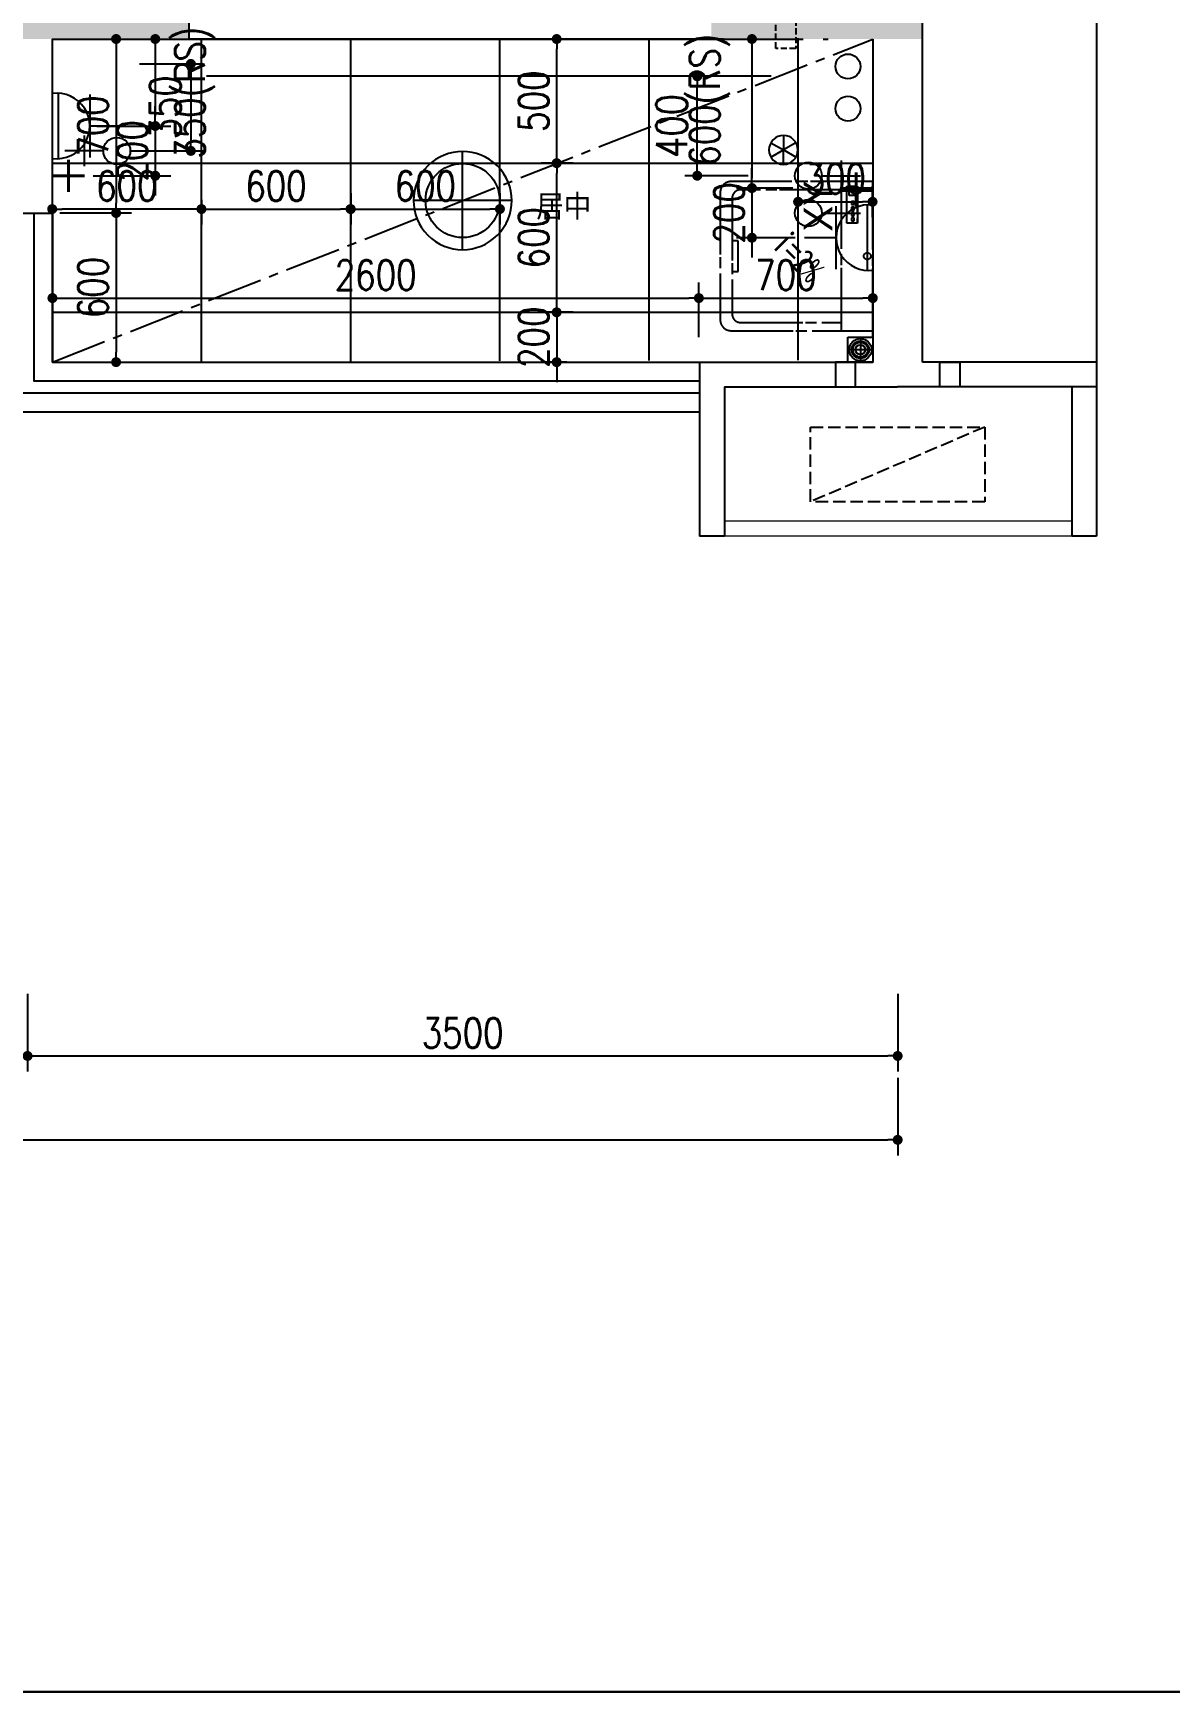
# Model space of a CAD drawing. Header units: inches. Extents: x -2597087 to 134135, y -662679 to 20000.
# Drawn here: x 14148 to 18720, y 0 to 6673 of the extents above; entities that cross this region are included whole.
import ezdxf
from ezdxf.enums import TextEntityAlignment as Align

# ---------------------------------------------------------------- set-up
doc = ezdxf.new("R2010")
doc.units = ezdxf.units.IN
doc.header["$LTSCALE"] = 100
doc.header["$MEASUREMENT"] = 0
for name, pattern in [('__DASH', [0.35, 0.25, -0.1]), ('CENTER2', [1.125, 0.75, -0.125, 0.125, -0.125]), ('DASH', [0.35, 0.25, -0.1]), ('DASHDOT2', [12.7, 6.35, -3.175, 0, -3.175]), ('HIDDENX2', [0.75, 0.5, -0.25])]:
    doc.linetypes.add(name, pattern=pattern)
doc.layers.get('0').update_dxf_attribs({"linetype": 'CONTINUOUS'})
doc.layers.get('Defpoints').update_dxf_attribs({"linetype": 'CONTINUOUS'})
for name, color, linetype in [('_ARWALL-1', 7, 'CONTINUOUS'), ('AIR', 252, 'DASH'), ('Air Conditioner空调机', 147, 'CONTINUOUS'), ('AXIS', 3, 'CONTINUOUS'), ('EBE-REFR', 3, 'CONTINUOUS'), ('EQUIP-动力', 3, 'CONTINUOUS'), ('floor', 8, 'CONTINUOUS'), ('IBS-Water pipe', 1, 'CONTINUOUS'), ('IFC-NORM', 8, 'CONTINUOUS'), ('IRC-MED1', 250, 'CONTINUOUS'), ('P-W-LG', 7, 'CONTINUOUS'), ('PUB_HATCH', 8, 'CONTINUOUS'), ('RC', 1, 'CONTINUOUS'), ('RC-LIGHT', 1, 'CONTINUOUS'), ('WALL', 7, 'CONTINUOUS'), ('wall-dim', 3, 'CONTINUOUS'), ('WINDOW', 4, 'CONTINUOUS'), ('天花开线', 4, 'CONTINUOUS'), ('家具', 1, 'DASH')]:
    doc.layers.add(name, color=color, linetype=linetype)
doc.layers.add('BALCONY', color=3, linetype='CONTINUOUS', lineweight=0)
doc.styles.get("Standard").update_dxf_attribs({"font": 'txt.shx', "width": 0.8, "bigfont": 'GBCBIG.shx'})
doc.styles.add('STYLE1', font='stylu.ttf')
doc.styles.add('尺寸标注', font='romans.shx', dxfattribs={"width": 0.8, "bigfont": 'hztxt.shx'})
doc.styles.add('繁黑体', font='simhei.ttf')
doc.dimstyles.new('50', dxfattribs={"dimscale": 50, "dimtxt": 2.4, "dimasz": 0.8, "dimexe": 1.25, "dimexo": 0.6, "dimgap": 0.65, "dimtad": 1, "dimdec": 0, "dimdsep": 46, "dimtxsty": 'Standard', "dimblk1": 'DOT', "dimblk2": 'DOT', "dimsah": 1, "dimcen": 2.5, "dimclrd": 3, "dimclre": 3, "dimclrt": 3, "dimadec": 0, "dimazin": 0, "dimtfac": 1, "dimtdec": 0, "dimtix": 1, "dimtmove": 2, "dimatfit": 0, "dimldrblk": 'DOT', "dimfxl": 5, "dimfxlon": 1, "dimarcsym": 0})
doc.dimstyles.new('EHE1：50', dxfattribs={"dimscale": 50, "dimtxt": 2.5, "dimasz": 0.8, "dimexe": 1, "dimexo": 1, "dimgap": 0.8, "dimtad": 1, "dimdec": 0, "dimdsep": 46, "dimtxsty": '尺寸标注', "dimblk": 'DOT', "dimcen": 2.5, "dimclrd": 256, "dimclre": 256, "dimclrt": 256, "dimadec": 0, "dimazin": 0, "dimtfac": 1, "dimtdec": 0, "dimtix": 1, "dimtmove": 2, "dimatfit": 3, "dimldrblk": 'DOT', "dimfxl": 1, "dimtolj": 1, "dimtzin": 0, "dimarcsym": 0})

# ---------------------------------------------------------------- blocks, each defined once
blk = doc.blocks.new('_Dot')
at = {"color": 0, "linetype": 'ByBlock', "lineweight": -2}
blk.add_line((-0.5, 0), (-1, 0), dxfattribs=at)
at = {"color": 0, "linetype": 'ByBlock', "const_width": 0.5}
blk.add_lwpolyline([(-0.25, 0, 1), (0.25, 0, 1)], format="xyb", close=True, dxfattribs=at)
blk = doc.blocks.new('*D41')
at = {"layer": 'AXIS', "color": 3, "lineweight": -2, "transparency": 16777216}
for p, q in [((14125, 2808.3), (14125, 2495.8)), ((17625, 2808.3), (17625, 2495.8)), ((14165, 2558.3), (17585, 2558.3))]:
    blk.add_line(p, q, dxfattribs=at)
at = {"layer": 'Defpoints', "color": 0, "transparency": 16777216}
for p in [(14125, 3015.8), (17625, 3015.8), (17625, 2558.3)]:
    blk.add_point(p, dxfattribs=at)
at = {"layer": 'AXIS', "color": 3, "lineweight": -2, "transparency": 16777216, "xscale": 40, "yscale": 40, "zscale": 40, "rotation": 180}
blk.add_blockref('_Dot', (14125, 2558.3), dxfattribs=at)
at = {"layer": 'AXIS', "color": 3, "lineweight": -2, "transparency": 16777216, "xscale": 40, "yscale": 40, "zscale": 40}
blk.add_blockref('_Dot', (17625, 2558.3), dxfattribs=at)
at = {"layer": 'AXIS', "color": 3, "transparency": 16777216, "insert": (15875, 2650.8), "char_height": 120, "attachment_point": 5}
blk.add_mtext('3500', dxfattribs=at)
blk = doc.blocks.new('*D42')
at = {"layer": 'AXIS', "color": 3, "lineweight": -2, "transparency": 16777216}
for p, q in [((8325, 2470.7), (8325, 2158.2)), ((17625, 2470.7), (17625, 2158.2)), ((8365, 2220.7), (17585, 2220.7))]:
    blk.add_line(p, q, dxfattribs=at)
at = {"layer": 'Defpoints', "color": 0, "transparency": 16777216}
for p in [(8325, 2750.3), (17625, 2750.3), (17625, 2220.7)]:
    blk.add_point(p, dxfattribs=at)
at = {"layer": 'AXIS', "color": 3, "lineweight": -2, "transparency": 16777216, "xscale": 40, "yscale": 40, "zscale": 40, "rotation": 180}
blk.add_blockref('_Dot', (8325, 2220.7), dxfattribs=at)
at = {"layer": 'AXIS', "color": 3, "lineweight": -2, "transparency": 16777216, "xscale": 40, "yscale": 40, "zscale": 40}
blk.add_blockref('_Dot', (17625, 2220.7), dxfattribs=at)
at = {"layer": 'AXIS', "color": 3, "transparency": 16777216, "insert": (12975, 2313.2), "char_height": 120, "attachment_point": 5}
blk.add_mtext('9300', dxfattribs=at)
blk = doc.blocks.new('A$C62B739E4')
for p in [(-50.3, 29.1), (-50.3, -29.1), (0, 58.1), (50.3, 29.1), (50.3, -29.1), (0, -58.1)]:
    blk.add_line(p, (0, 0))
blk.add_ellipse((0, 0), major_axis=(41.1, 41.1), ratio=1, start_param=5.497787, end_param=11.780972)
blk = doc.blocks.new('FDHSFGD')
at = {"layer": '家具', "color": 1, "linetype": 'HIDDENX2'}
blk.add_line((-3.9, 183.3), (-686.9, 183.3), dxfattribs=at)
blk.add_lwpolyline([(-640, -377.9), (-50, -377.9, 0.414214), (0, -327.9), (0, 327.9), (-690, 327.9), (-690, -327.9, 0.414214)], format="xyb", close=True, dxfattribs=at)
for points in [[(-668.4, 256.3), (-497, 256.3), (-497, 208.2), (-668.4, 208.2)], [(-625.9, 218.1), (-654.2, 218.1), (-654.2, 247.8), (-625.9, 247.8)], [(-584.5, 242.1), (-598.1, 242.1), (-598.1, 229.4), (-584.5, 229.4)], [(-558.1, 242.1), (-571.7, 242.1), (-571.7, 229.4), (-558.1, 229.4)], [(-533.5, 242.1), (-547.2, 242.1), (-547.2, 229.4), (-533.5, 229.4)], [(-508, 242.1), (-521.7, 242.1), (-521.7, 229.4), (-508, 229.4)]]:
    blk.add_lwpolyline(points, close=True, dxfattribs=at)
blk.add_lwpolyline([(-652.3, 183.3), (-652.3, -283, 0.414214), (-612.3, -323), (-77.7, -323, 0.414214), (-37.7, -283), (-37.7, 183.3)], format="xyb", dxfattribs=at)
blk.add_lwpolyline([(-274, -323), (-274, -295.5), (-345, -295.5), (-416, -295.5), (-416, -323)], dxfattribs=at)
blk.add_circle((-345, 302.4), 16, dxfattribs=at)
blk = doc.blocks.new('*D76')
at = {"layer": 'Defpoints', "color": 0, "transparency": 16777216}
for p in [(16818.8, 6499.9), (17165.5, 6499.9), (17074.1, 6099.9)]:
    blk.add_point(p, dxfattribs=at)
at = {"layer": 'EBE-REFR', "lineweight": -2, "transparency": 16777216}
for p, q in [((17115.5, 6499.9), (16768.8, 6499.9)), ((16818.8, 6139.9), (16818.8, 6459.9)), ((17024.1, 6099.9), (16768.8, 6099.9))]:
    blk.add_line(p, q, dxfattribs=at)
at = {"layer": 'EBE-REFR', "lineweight": -2, "transparency": 16777216, "xscale": 40, "yscale": 40, "zscale": 40}
for p, rotation in [((16818.8, 6499.9), 90), ((16818.8, 6099.9), 270)]:
    blk.add_blockref('_Dot', p, dxfattribs=dict(at, rotation=rotation))
at = {"layer": 'EBE-REFR', "transparency": 16777216, "insert": (16716.3, 6299.9), "char_height": 125, "attachment_point": 5, "rotation": 90, "style": '尺寸标注'}
blk.add_mtext('\\A1;400', dxfattribs=at)
blk = doc.blocks.new('A$C01FD4D6F')
at = {"color": 5}
for p, q in [((0, 154.8), (0, 0)), ((61.6, 77.4), (-61.6, 77.4))]:
    blk.add_line(p, q, dxfattribs=at)
blk.add_ellipse((0, 209), major_axis=(38.3, 38.3), ratio=1, start_param=5.497787, end_param=11.780972, dxfattribs=at)
blk = doc.blocks.new('*D132')
at = {"layer": 'Defpoints', "color": 0, "transparency": 16777216}
for p in [(14525, 6549.9), (14486.4, 6199.8), (14781.7, 6199.8)]:
    blk.add_point(p, dxfattribs=at)
at = {"layer": 'EBE-REFR', "lineweight": -2, "transparency": 16777216}
for p, q in [((14575, 6549.9), (14831.7, 6549.9)), ((14781.7, 6509.9), (14781.7, 6239.8)), ((14536.4, 6199.8), (14831.7, 6199.8))]:
    blk.add_line(p, q, dxfattribs=at)
at = {"layer": 'EBE-REFR', "lineweight": -2, "transparency": 16777216, "xscale": 40, "yscale": 40, "zscale": 40}
for p, rotation in [((14781.7, 6549.9), 90), ((14781.7, 6199.8), 270)]:
    blk.add_blockref('_Dot', p, dxfattribs=dict(at, rotation=rotation))
at = {"layer": 'EBE-REFR', "transparency": 16777216, "insert": (14679.2, 6374.8), "char_height": 125, "attachment_point": 5, "rotation": 90, "style": '尺寸标注'}
blk.add_mtext('\\A1;350', dxfattribs=at)
blk = doc.blocks.new('*D134')
at = {"layer": 'Defpoints', "color": 0, "transparency": 16777216}
for p in [(14225, 6649.9), (14225, 5949.9), (14481.1, 5949.9)]:
    blk.add_point(p, dxfattribs=at)
at = {"layer": 'wall-dim', "color": 3, "lineweight": -2, "transparency": 16777216}
for p, q in [((14255, 6649.9), (14543.6, 6649.9)), ((14481.1, 6609.9), (14481.1, 5989.9)), ((14255, 5949.9), (14543.6, 5949.9))]:
    blk.add_line(p, q, dxfattribs=at)
at = {"layer": 'wall-dim', "color": 3, "lineweight": -2, "transparency": 16777216, "xscale": 40, "yscale": 40, "zscale": 40}
for p, rotation in [((14481.1, 6649.9), 90), ((14481.1, 5949.9), 270)]:
    blk.add_blockref('_Dot', p, dxfattribs=dict(at, rotation=rotation))
at = {"layer": 'wall-dim', "color": 3, "transparency": 16777216, "insert": (14388.6, 6299.9), "char_height": 120, "attachment_point": 5, "rotation": 90}
blk.add_mtext('700', dxfattribs=at)
blk = doc.blocks.new('*D135')
at = {"layer": 'Defpoints', "color": 0, "transparency": 16777216}
for p in [(17525, 5607.5), (16825.4, 5420.6), (17525, 5420.6)]:
    blk.add_point(p, dxfattribs=at)
at = {"layer": 'wall-dim', "color": 3, "lineweight": -2, "transparency": 16777216}
for p, q in [((16825.4, 5450.6), (16825.4, 5670)), ((16865.4, 5607.5), (17485, 5607.5)), ((17525, 5450.6), (17525, 5670))]:
    blk.add_line(p, q, dxfattribs=at)
at = {"layer": 'wall-dim', "color": 3, "lineweight": -2, "transparency": 16777216, "xscale": 40, "yscale": 40, "zscale": 40, "rotation": 180}
blk.add_blockref('_Dot', (16825.4, 5607.5), dxfattribs=at)
at = {"layer": 'wall-dim', "color": 3, "lineweight": -2, "transparency": 16777216, "xscale": 40, "yscale": 40, "zscale": 40}
blk.add_blockref('_Dot', (17525, 5607.5), dxfattribs=at)
at = {"layer": 'wall-dim', "color": 3, "transparency": 16777216, "insert": (17175.2, 5700), "char_height": 120, "attachment_point": 5}
blk.add_mtext('700', dxfattribs=at)
blk = doc.blocks.new('rtukk')
at = {"layer": 'RC-LIGHT', "color": 8}
for p, q in [((15875, 5749.9), (15875, 6049.9)), ((16025, 5899.9), (15725, 5899.9))]:
    blk.add_line(p, q, dxfattribs=at)
blk.add_circle((15875, 5899.9), 113.3, dxfattribs=at)
at = {"layer": 'RC-LIGHT', "extrusion": (0, 0, -1)}
blk.add_ellipse((15875, 5899.9), major_axis=(-106.1, 106.1), ratio=1, dxfattribs=at)
blk = doc.blocks.new('erwewe')
at = {"layer": 'EQUIP-动力', "color": 4, "linetype": 'ByBlock', "const_width": 12}
for points in [[(8163.4, 23487.1), (8163.4, 23479.9), (8163.4, 23357.1)], [(8098.4, 23422.1), (8105.3, 23422.1), (8228.4, 23422.1)]]:
    blk.add_lwpolyline(points, dxfattribs=at)
blk = doc.blocks.new('DL')
at = {"color": 8}
for p, q in [((45, 0), (-45, 0)), ((0, 45), (0, -45))]:
    blk.add_line(p, q, dxfattribs=at)
at = {"color": 1}
blk.add_lwpolyline([(-50, 50), (50, 50), (50, -50), (-50, -50)], close=True, dxfattribs=at)
at = {"color": 8}
for radius in [45, 35, 30, 20]:
    blk.add_circle((0, 0), radius, dxfattribs=at)
blk = doc.blocks.new('A$C50EC2947')
at = {"linetype": 'DASH', "ltscale": 2}
blk.add_line((0.5, 300), (700, -1.2), dxfattribs=at)
blk.add_lwpolyline([(0, 0), (700, -1.2), (700.5, 298.8), (0.5, 300)], close=True, dxfattribs=at)
blk = doc.blocks.new('$LIGUAN')
at = {"color": 0, "linetype": 'Continuous'}
blk.add_circle((0, 0), 0.5, dxfattribs=at)
at = {"color": 0, "flags": 1}
for tag in ['THICK', 'BG_D', 'BG_T']:
    blk.add_attdef(tag, (0, 0), '', height=0.0001, dxfattribs=at)
blk = doc.blocks.new('A$C38B7485E')
at = {"layer": 'PUB_HATCH'}
for points in [[(6550.1, 2000), (6550.1, 2200), (6000.1, 2200), (6000.1, 4400), (5800.1, 4400), (5800.1, 2000)], [(8650.1, 2000), (9500.1, 2000), (9500.1, 2056.4), (9500.1, 2100), (9500.1, 4400), (9300.1, 4400), (9300.1, 2200), (8650.1, 2200)]]:
    blk.add_hatch(color=6, dxfattribs=at).paths.add_polyline_path(points)
at = {"layer": '_ARWALL-1'}
for p, q in [((9500.1, 700), (9500.1, 10700)), ((9300.1, 2000), (9300.1, 700))]:
    blk.add_line(p, q, dxfattribs=at)
blk.add_lwpolyline([(6000.1, 1300), (6000.1, 2000), (6550.1, 2000), (6550.1, 2200), (6000.1, 2200), (6000.1, 5400), (4200.1, 5400), (4200.1, 5300), (5800.1, 5300), (5800.1, 1500), (5650.1, 1500), (5650.1, 1300)], close=True, dxfattribs=at)
at = {"layer": 'Air Conditioner空调机'}
for points in [[(9230.4, 600), (9230.4, 700), (9150.4, 700), (9150.4, 600)], [(9569.9, 600), (9569.9, 700), (9649.9, 700), (9649.9, 600)]]:
    blk.add_lwpolyline(points, close=True, dxfattribs=at)
at = {"layer": 'BALCONY'}
for points in [[(10100.1, 60), (8703.1, 60)], [(10100.1, 0), (8703.1, 0)]]:
    blk.add_lwpolyline(points, dxfattribs=at)
at = {"layer": 'WALL'}
for p, q in [((8600.1, 700), (9300.1, 700)), ((8603.1, 700), (8603.1, 0)), ((8603.1, 700), (9300.1, 700)), ((8603.1, 700), (9300.1, 700)), ((8603.1, 700), (9300.1, 700)), ((10200.1, 700), (9500.1, 700)), ((9693.1, 700), (9500.1, 700)), ((10200.1, 700), (10200.1, 0)), ((8703.1, 600), (8703.1, 0)), ((8703.1, 600), (9400.1, 600)), ((10100.1, 600), (9400.1, 600)), ((10100.1, 600), (10100.1, 0)), ((8703.1, 0), (8603.1, 0)), ((10200.1, 0), (10100.1, 0))]:
    blk.add_line(p, q, dxfattribs=at)
at = {"layer": 'WINDOW'}
for points in [[(5800.1, 1297.4), (5800.1, 500), (8603.1, 500)], [(8600.5, 575), (5875.1, 575), (5875.1, 1297.4)], [(5925.1, 1297.4), (5925.1, 625), (8600.5, 625)], [(6000.1, 1300), (6000.1, 700), (8600.5, 700)]]:
    blk.add_lwpolyline(points, dxfattribs=at)
at = {"layer": 'Air Conditioner空调机', "linetype": 'DASH', "ltscale": 0.5, "extrusion": (0, 0, -1), "zscale": -1, "rotation": 0.0967230351277951}
blk.add_blockref('A$C50EC2947', (-9750.1, 138.6), dxfattribs=at)
at = {"layer": 'P-W-LG', "color": 1, "xscale": 100, "yscale": 100, "zscale": 100}
for p in [(9200.1, 1889.5), (9200.1, 1720)]:
    blk.add_blockref('$LIGUAN', p, dxfattribs=at)
blk = doc.blocks.new('*D285')
at = {"layer": 'Defpoints', "color": 0, "transparency": 16777216}
for p in [(16253.3, 6649.9), (16307.1, 6649.9), (16307.1, 6150.3)]:
    blk.add_point(p, dxfattribs=at)
at = {"layer": 'floor', "color": 3, "lineweight": -2, "transparency": 16777216}
for p, q in [((16277.1, 6649.9), (16190.8, 6649.9)), ((16253.3, 6190.3), (16253.3, 6609.9)), ((16277.1, 6150.3), (16190.8, 6150.3))]:
    blk.add_line(p, q, dxfattribs=at)
at = {"layer": 'floor', "color": 3, "lineweight": -2, "transparency": 16777216, "xscale": 40, "yscale": 40, "zscale": 40}
for p, rotation in [((16253.3, 6649.9), 90), ((16253.3, 6150.3), 270)]:
    blk.add_blockref('_Dot', p, dxfattribs=dict(at, rotation=rotation))
at = {"layer": 'floor', "color": 3, "transparency": 16777216, "insert": (16160.8, 6400.1), "char_height": 120, "attachment_point": 5, "rotation": 90}
blk.add_mtext('500', dxfattribs=at)
blk = doc.blocks.new('*D286')
at = {"layer": 'Defpoints', "color": 0, "transparency": 16777216}
for p in [(16253.3, 6150.3), (16349.1, 6150.3), (16349.1, 5550.3)]:
    blk.add_point(p, dxfattribs=at)
at = {"layer": 'floor', "color": 3, "lineweight": -2, "transparency": 16777216}
for p, q in [((16319.1, 6150.3), (16190.8, 6150.3)), ((16253.3, 5590.3), (16253.3, 6110.3)), ((16319.1, 5550.3), (16190.8, 5550.3))]:
    blk.add_line(p, q, dxfattribs=at)
at = {"layer": 'floor', "color": 3, "lineweight": -2, "transparency": 16777216, "xscale": 40, "yscale": 40, "zscale": 40}
for p, rotation in [((16253.3, 6150.3), 90), ((16253.3, 5550.3), 270)]:
    blk.add_blockref('_Dot', p, dxfattribs=dict(at, rotation=rotation))
at = {"layer": 'floor', "color": 3, "transparency": 16777216, "insert": (16160.8, 5850.3), "char_height": 120, "attachment_point": 5, "rotation": 90}
blk.add_mtext('600', dxfattribs=at)
blk = doc.blocks.new('*D287')
at = {"layer": 'Defpoints', "color": 0, "transparency": 16777216}
for p in [(14224, 6023.9), (14824.4, 6033), (14224, 5965.7)]:
    blk.add_point(p, dxfattribs=at)
at = {"layer": 'floor', "color": 3, "lineweight": -2, "transparency": 16777216}
for p, q in [((14224, 5993.9), (14224, 5903.2)), ((14784.4, 5965.7), (14264, 5965.7)), ((14824.4, 6003), (14824.4, 5903.2))]:
    blk.add_line(p, q, dxfattribs=at)
at = {"layer": 'floor', "color": 3, "lineweight": -2, "transparency": 16777216, "xscale": 40, "yscale": 40, "zscale": 40, "rotation": 180}
blk.add_blockref('_Dot', (14224, 5965.7), dxfattribs=at)
at = {"layer": 'floor', "color": 3, "lineweight": -2, "transparency": 16777216, "xscale": 40, "yscale": 40, "zscale": 40}
blk.add_blockref('_Dot', (14824.4, 5965.7), dxfattribs=at)
at = {"layer": 'floor', "color": 3, "transparency": 16777216, "insert": (14524.2, 6058.2), "char_height": 120, "attachment_point": 5}
blk.add_mtext('600', dxfattribs=at)
blk = doc.blocks.new('*D288')
at = {"layer": 'Defpoints', "color": 0, "transparency": 16777216}
for p in [(16324.4, 5550.3), (16253.3, 5349.9), (16324.4, 5349.9)]:
    blk.add_point(p, dxfattribs=at)
at = {"layer": 'floor', "color": 3, "lineweight": -2, "transparency": 16777216}
for p, q in [((16253.3, 5590.3), (16253.3, 5630.3)), ((16294.4, 5550.3), (16190.8, 5550.3)), ((16253.3, 5550.3), (16253.3, 5349.9)), ((16294.4, 5349.9), (16190.8, 5349.9)), ((16253.3, 5309.9), (16253.3, 5269.9))]:
    blk.add_line(p, q, dxfattribs=at)
at = {"layer": 'floor', "color": 3, "lineweight": -2, "transparency": 16777216, "xscale": 40, "yscale": 40, "zscale": 40}
for p, rotation in [((16253.3, 5550.3), 270), ((16253.3, 5349.9), 90)]:
    blk.add_blockref('_Dot', p, dxfattribs=dict(at, rotation=rotation))
at = {"layer": 'floor', "color": 3, "transparency": 16777216, "insert": (16160.8, 5450.1), "char_height": 120, "attachment_point": 5, "rotation": 90}
blk.add_mtext('200', dxfattribs=at)
blk = doc.blocks.new('*D289')
at = {"layer": 'Defpoints', "color": 0, "transparency": 16777216}
for p in [(14824.4, 6033), (15424, 6033), (15424, 5965.7)]:
    blk.add_point(p, dxfattribs=at)
at = {"layer": 'floor', "color": 3, "lineweight": -2, "transparency": 16777216}
for p, q in [((14824.4, 6003), (14824.4, 5903.2)), ((14864.4, 5965.7), (15384, 5965.7)), ((15424, 6003), (15424, 5903.2))]:
    blk.add_line(p, q, dxfattribs=at)
at = {"layer": 'floor', "color": 3, "lineweight": -2, "transparency": 16777216, "xscale": 40, "yscale": 40, "zscale": 40, "rotation": 180}
blk.add_blockref('_Dot', (14824.4, 5965.7), dxfattribs=at)
at = {"layer": 'floor', "color": 3, "lineweight": -2, "transparency": 16777216, "xscale": 40, "yscale": 40, "zscale": 40}
blk.add_blockref('_Dot', (15424, 5965.7), dxfattribs=at)
at = {"layer": 'floor', "color": 3, "transparency": 16777216, "insert": (15124.2, 6058.2), "char_height": 120, "attachment_point": 5}
blk.add_mtext('600', dxfattribs=at)
blk = doc.blocks.new('*D290')
at = {"layer": 'Defpoints', "color": 0, "transparency": 16777216}
for p in [(15425, 6060.3), (16025, 6060.3), (16025, 5965.7)]:
    blk.add_point(p, dxfattribs=at)
at = {"layer": 'floor', "color": 3, "lineweight": -2, "transparency": 16777216}
for p, q in [((15425, 6030.3), (15425, 5903.2)), ((16025, 6030.3), (16025, 5903.2)), ((15465, 5965.7), (15985, 5965.7))]:
    blk.add_line(p, q, dxfattribs=at)
at = {"layer": 'floor', "color": 3, "lineweight": -2, "transparency": 16777216, "xscale": 40, "yscale": 40, "zscale": 40, "rotation": 180}
blk.add_blockref('_Dot', (15425, 5965.7), dxfattribs=at)
at = {"layer": 'floor', "color": 3, "lineweight": -2, "transparency": 16777216, "xscale": 40, "yscale": 40, "zscale": 40}
blk.add_blockref('_Dot', (16025, 5965.7), dxfattribs=at)
at = {"layer": 'floor', "color": 3, "transparency": 16777216, "insert": (15725, 6058.2), "char_height": 120, "attachment_point": 5}
blk.add_mtext('600', dxfattribs=at)
blk = doc.blocks.new('*D291')
at = {"layer": 'Defpoints', "color": 0, "transparency": 16777216}
for p in [(17524, 5995.1), (17224.4, 5903), (17524, 5903)]:
    blk.add_point(p, dxfattribs=at)
at = {"layer": 'floor', "color": 3, "lineweight": -2, "transparency": 16777216}
for p, q in [((17224.4, 5933), (17224.4, 6057.6)), ((17524, 5933), (17524, 6057.6)), ((17264.4, 5995.1), (17484, 5995.1))]:
    blk.add_line(p, q, dxfattribs=at)
at = {"layer": 'floor', "color": 3, "lineweight": -2, "transparency": 16777216, "xscale": 40, "yscale": 40, "zscale": 40, "rotation": 180}
blk.add_blockref('_Dot', (17224.4, 5995.1), dxfattribs=at)
at = {"layer": 'floor', "color": 3, "lineweight": -2, "transparency": 16777216, "xscale": 40, "yscale": 40, "zscale": 40}
blk.add_blockref('_Dot', (17524, 5995.1), dxfattribs=at)
at = {"layer": 'floor', "color": 3, "transparency": 16777216, "insert": (17374.2, 6087.6), "char_height": 120, "attachment_point": 5}
blk.add_mtext('300', dxfattribs=at)
blk = doc.blocks.new('A$C13D5077C')
at = {"layer": 'EQUIP-动力', "color": 7}
for points in [[(0, 262.5), (0, 135.5)], [(-127, 135.5), (127, 135.5)], [(-132.1, 8.5), (131.5, 8.5)]]:
    blk.add_lwpolyline(points, dxfattribs=at)
blk.add_lwpolyline([(130.5, -13.1, 1.142122), (-130.9, -14.4)], format="xyb", dxfattribs=at)
blk = doc.blocks.new('A$C2AC03F9A')
at = {"layer": 'EQUIP-动力', "color": 2, "rotation": 90}
blk.add_blockref('A$C13D5077C', (193.1, 84.8), dxfattribs=at)
at = {"layer": 'EQUIP-动力', "style": 'STYLE1'}
blk.add_text('XY', height=115.07, rotation=90.00025, dxfattribs=at).set_placement((-15.5, 211.9), align=Align.MIDDLE_CENTER)
blk = doc.blocks.new('*D332')
at = {"layer": 'Defpoints', "color": 0, "transparency": 16777216}
for p in [(16825.4, 5607.5), (14225, 5506.8), (16825.4, 5420.6)]:
    blk.add_point(p, dxfattribs=at)
at = {"layer": 'wall-dim', "color": 3, "lineweight": -2, "transparency": 16777216}
for p, q in [((14225, 5536.8), (14225, 5670)), ((14265, 5607.5), (16785.4, 5607.5)), ((16825.4, 5450.6), (16825.4, 5670))]:
    blk.add_line(p, q, dxfattribs=at)
at = {"layer": 'wall-dim', "color": 3, "lineweight": -2, "transparency": 16777216, "xscale": 40, "yscale": 40, "zscale": 40, "rotation": 180}
blk.add_blockref('_Dot', (14225, 5607.5), dxfattribs=at)
at = {"layer": 'wall-dim', "color": 3, "lineweight": -2, "transparency": 16777216, "xscale": 40, "yscale": 40, "zscale": 40}
blk.add_blockref('_Dot', (16825.4, 5607.5), dxfattribs=at)
at = {"layer": 'wall-dim', "color": 3, "transparency": 16777216, "insert": (15525.2, 5700), "char_height": 120, "attachment_point": 5}
blk.add_mtext('2600', dxfattribs=at)
blk = doc.blocks.new('*D333')
at = {"layer": 'Defpoints', "color": 0, "transparency": 16777216}
for p in [(14225, 5949.9), (14225, 5349.9), (14481.1, 5349.9)]:
    blk.add_point(p, dxfattribs=at)
at = {"layer": 'wall-dim', "color": 3, "lineweight": -2, "transparency": 16777216}
for p, q in [((14255, 5949.9), (14543.6, 5949.9)), ((14481.1, 5909.9), (14481.1, 5389.9)), ((14255, 5349.9), (14543.6, 5349.9))]:
    blk.add_line(p, q, dxfattribs=at)
at = {"layer": 'wall-dim', "color": 3, "lineweight": -2, "transparency": 16777216, "xscale": 40, "yscale": 40, "zscale": 40}
for p, rotation in [((14481.1, 5949.9), 90), ((14481.1, 5349.9), 270)]:
    blk.add_blockref('_Dot', p, dxfattribs=dict(at, rotation=rotation))
at = {"layer": 'wall-dim', "color": 3, "transparency": 16777216, "insert": (14388.6, 5649.9), "char_height": 120, "attachment_point": 5, "rotation": 90}
blk.add_mtext('600', dxfattribs=at)
blk = doc.blocks.new('*D485')
at = {"layer": 'Defpoints', "color": 0, "transparency": 16777216}
for p in [(17024.3, 6649.9), (17038.9, 6050.1), (17161, 6050.1)]:
    blk.add_point(p, dxfattribs=at)
at = {"layer": 'EQUIP-动力', "color": 3, "lineweight": -2, "transparency": 16777216}
for p, q in [((17038.9, 6649.9), (17101.4, 6649.9)), ((17038.9, 6609.9), (17038.9, 6090.1)), ((17131, 6050.1), (16976.4, 6050.1))]:
    blk.add_line(p, q, dxfattribs=at)
at = {"layer": 'EQUIP-动力', "color": 3, "lineweight": -2, "transparency": 16777216, "xscale": 40, "yscale": 40, "zscale": 40}
for p, rotation in [((17038.9, 6649.9), 90), ((17038.9, 6050.1), 270)]:
    blk.add_blockref('_Dot', p, dxfattribs=dict(at, rotation=rotation))
at = {"layer": 'EQUIP-动力', "color": 3, "transparency": 16777216, "insert": (16869.2, 6405.2), "char_height": 120, "attachment_point": 5, "rotation": 90}
blk.add_mtext('600(RS)', dxfattribs=at)
blk = doc.blocks.new('*D486')
at = {"layer": 'Defpoints', "color": 0, "transparency": 16777216}
for p in [(17233.8, 6050.1), (17038.9, 5850.3), (17243.3, 5850.3)]:
    blk.add_point(p, dxfattribs=at)
at = {"layer": 'EQUIP-动力', "color": 3, "lineweight": -2, "transparency": 16777216}
for p, q in [((17038.9, 6090.1), (17038.9, 6130.1)), ((17203.8, 6050.1), (16976.4, 6050.1)), ((17038.9, 6050.1), (17038.9, 5850.3)), ((17213.3, 5850.3), (16976.4, 5850.3)), ((17038.9, 5810.3), (17038.9, 5770.3))]:
    blk.add_line(p, q, dxfattribs=at)
at = {"layer": 'EQUIP-动力', "color": 3, "lineweight": -2, "transparency": 16777216, "xscale": 40, "yscale": 40, "zscale": 40}
for p, rotation in [((17038.9, 6050.1), 270), ((17038.9, 5850.3), 90)]:
    blk.add_blockref('_Dot', p, dxfattribs=dict(at, rotation=rotation))
at = {"layer": 'EQUIP-动力', "color": 3, "transparency": 16777216, "insert": (16946.4, 5950.2), "char_height": 120, "attachment_point": 5, "rotation": 90}
blk.add_mtext('200', dxfattribs=at)
blk = doc.blocks.new('*D472')
at = {"layer": 'Defpoints', "color": 0, "transparency": 16777216}
for p in [(14426.6, 6649.9), (14375.8, 6299.9), (14638.6, 6299.9)]:
    blk.add_point(p, dxfattribs=at)
at = {"layer": 'EQUIP-动力', "color": 3, "lineweight": -2, "transparency": 16777216}
for p, q in [((14456.6, 6649.9), (14701.1, 6649.9)), ((14638.6, 6609.9), (14638.6, 6339.9)), ((14405.8, 6299.9), (14701.1, 6299.9))]:
    blk.add_line(p, q, dxfattribs=at)
at = {"layer": 'EQUIP-动力', "color": 3, "lineweight": -2, "transparency": 16777216, "xscale": 40, "yscale": 40, "zscale": 40}
for p, rotation in [((14638.6, 6649.9), 90), ((14638.6, 6299.9), 270)]:
    blk.add_blockref('_Dot', p, dxfattribs=dict(at, rotation=rotation))
at = {"layer": 'EQUIP-动力', "color": 3, "transparency": 16777216, "insert": (14798, 6433.7), "char_height": 120, "attachment_point": 5, "rotation": 90}
blk.add_mtext('350(RS)', dxfattribs=at)
blk = doc.blocks.new('*D482')
at = {"layer": 'Defpoints', "color": 0, "transparency": 16777216}
for p in [(14373.3, 6299.9), (14355, 6099.8), (14638.6, 6099.8)]:
    blk.add_point(p, dxfattribs=at)
at = {"layer": 'EQUIP-动力', "color": 3, "lineweight": -2, "transparency": 16777216}
for p, q in [((14638.6, 6339.9), (14638.6, 6379.9)), ((14403.3, 6299.9), (14701.1, 6299.9)), ((14638.6, 6299.9), (14638.6, 6099.8)), ((14388.6, 6099.8), (14701.1, 6099.8)), ((14638.6, 6059.8), (14638.6, 6019.8))]:
    blk.add_line(p, q, dxfattribs=at)
at = {"layer": 'EQUIP-动力', "color": 3, "lineweight": -2, "transparency": 16777216, "xscale": 40, "yscale": 40, "zscale": 40}
for p, rotation in [((14638.6, 6299.9), 270), ((14638.6, 6099.8), 90)]:
    blk.add_blockref('_Dot', p, dxfattribs=dict(at, rotation=rotation))
at = {"layer": 'EQUIP-动力', "color": 3, "transparency": 16777216, "insert": (14546.1, 6199.8), "char_height": 120, "attachment_point": 5, "rotation": 90}
blk.add_mtext('200', dxfattribs=at)
blk = doc.blocks.new('*D544')
at = {"layer": 'Defpoints', "color": 0, "transparency": 16777216}
for p in [(14225, 6649.9), (14225, 5949.9), (14481.1, 5949.9)]:
    blk.add_point(p, dxfattribs=at)
at = {"layer": 'wall-dim', "color": 3, "lineweight": -2, "transparency": 16777216}
for p, q in [((14255, 6649.9), (14543.6, 6649.9)), ((14481.1, 6609.9), (14481.1, 5989.9)), ((14255, 5949.9), (14543.6, 5949.9))]:
    blk.add_line(p, q, dxfattribs=at)
at = {"layer": 'wall-dim', "color": 3, "lineweight": -2, "transparency": 16777216, "xscale": 40, "yscale": 40, "zscale": 40}
for p, rotation in [((14481.1, 6649.9), 90), ((14481.1, 5949.9), 270)]:
    blk.add_blockref('_Dot', p, dxfattribs=dict(at, rotation=rotation))
at = {"layer": 'wall-dim', "color": 3, "transparency": 16777216, "insert": (14388.6, 6299.9), "char_height": 120, "attachment_point": 5, "rotation": 90}
blk.add_mtext('700', dxfattribs=at)
blk = doc.blocks.new('*D545')
at = {"layer": 'Defpoints', "color": 0, "transparency": 16777216}
for p in [(17525, 5607.5), (16825.4, 5420.6), (17525, 5420.6)]:
    blk.add_point(p, dxfattribs=at)
at = {"layer": 'wall-dim', "color": 3, "lineweight": -2, "transparency": 16777216}
for p, q in [((16825.4, 5450.6), (16825.4, 5670)), ((16865.4, 5607.5), (17485, 5607.5)), ((17525, 5450.6), (17525, 5670))]:
    blk.add_line(p, q, dxfattribs=at)
at = {"layer": 'wall-dim', "color": 3, "lineweight": -2, "transparency": 16777216, "xscale": 40, "yscale": 40, "zscale": 40, "rotation": 180}
blk.add_blockref('_Dot', (16825.4, 5607.5), dxfattribs=at)
at = {"layer": 'wall-dim', "color": 3, "lineweight": -2, "transparency": 16777216, "xscale": 40, "yscale": 40, "zscale": 40}
blk.add_blockref('_Dot', (17525, 5607.5), dxfattribs=at)
at = {"layer": 'wall-dim', "color": 3, "transparency": 16777216, "insert": (17175.2, 5700), "char_height": 120, "attachment_point": 5}
blk.add_mtext('700', dxfattribs=at)
blk = doc.blocks.new('*D562')
at = {"layer": 'Defpoints', "color": 0, "transparency": 16777216}
for p in [(16825.4, 5607.5), (14225, 5506.8), (16825.4, 5420.6)]:
    blk.add_point(p, dxfattribs=at)
at = {"layer": 'wall-dim', "color": 3, "lineweight": -2, "transparency": 16777216}
for p, q in [((14225, 5536.8), (14225, 5670)), ((14265, 5607.5), (16785.4, 5607.5)), ((16825.4, 5450.6), (16825.4, 5670))]:
    blk.add_line(p, q, dxfattribs=at)
at = {"layer": 'wall-dim', "color": 3, "lineweight": -2, "transparency": 16777216, "xscale": 40, "yscale": 40, "zscale": 40, "rotation": 180}
blk.add_blockref('_Dot', (14225, 5607.5), dxfattribs=at)
at = {"layer": 'wall-dim', "color": 3, "lineweight": -2, "transparency": 16777216, "xscale": 40, "yscale": 40, "zscale": 40}
blk.add_blockref('_Dot', (16825.4, 5607.5), dxfattribs=at)
at = {"layer": 'wall-dim', "color": 3, "transparency": 16777216, "insert": (15525.2, 5700), "char_height": 120, "attachment_point": 5}
blk.add_mtext('2600', dxfattribs=at)
blk = doc.blocks.new('*D563')
at = {"layer": 'Defpoints', "color": 0, "transparency": 16777216}
for p in [(14225, 5949.9), (14225, 5349.9), (14481.1, 5349.9)]:
    blk.add_point(p, dxfattribs=at)
at = {"layer": 'wall-dim', "color": 3, "lineweight": -2, "transparency": 16777216}
for p, q in [((14255, 5949.9), (14543.6, 5949.9)), ((14481.1, 5909.9), (14481.1, 5389.9)), ((14255, 5349.9), (14543.6, 5349.9))]:
    blk.add_line(p, q, dxfattribs=at)
at = {"layer": 'wall-dim', "color": 3, "lineweight": -2, "transparency": 16777216, "xscale": 40, "yscale": 40, "zscale": 40}
for p, rotation in [((14481.1, 5949.9), 90), ((14481.1, 5349.9), 270)]:
    blk.add_blockref('_Dot', p, dxfattribs=dict(at, rotation=rotation))
at = {"layer": 'wall-dim', "color": 3, "transparency": 16777216, "insert": (14388.6, 5649.9), "char_height": 120, "attachment_point": 5, "rotation": 90}
blk.add_mtext('600', dxfattribs=at)

msp = doc.modelspace()

# ---------------------------------------------------------------- hatches: boundary and pattern name
at = {"layer": 'floor'}
h = msp.add_hatch(dxfattribs=at)
h.set_pattern_fill('_USER', color=8, scale=600, double=1, pattern_type=0)
h.set_pattern_definition([(0, (15424.4, 6150.35), (0, 600), []), (90, (15424.4, 6150.35), (-600, 4e-14), [])])
h.paths.add_polyline_path([(14225, 5350.868), (17525, 5357.735), (17525, 6654.301), (14225, 6647.434)])

# ---------------------------------------------------------------- linework, layer by layer
at = {"layer": 'AIR'}
msp.add_lwpolyline([(17214.69, 6867.982), (17214.69, 6612.188), (17134.69, 6612.188), (17134.69, 6867.982), (17214.69, 6867.982)], dxfattribs=at)
at = {"layer": 'Defpoints', "color": 250}
msp.add_line((0, 0), (25450, 0), dxfattribs=at)
msp.add_lwpolyline([(0, 20000), (25450, 20000), (25450, 0), (0, 0)], close=True, dxfattribs=at)
at = {"layer": 'EQUIP-动力', "color": 8, "linetype": '__DASH', "ltscale": 10}
for p, q in [((17525, 6076.37), (16954.709, 6076.37)), ((17399.204, 5479.793), (17399.204, 6073.66)), ((17525, 5476.37), (17525, 6076.37)), ((16911.23, 6032.892), (16911.23, 5519.849)), ((16958.945, 6008.779), (16958.945, 5543.961)), ((17399.204, 6043.562), (16993.727, 6043.562)), ((17420.904, 5908.54), (17420.904, 6057.559)), ((17420.904, 6057.559), (17462.749, 6057.559)), ((17429.519, 6020.612), (17429.519, 6045.243)), ((17429.519, 6045.243), (17455.364, 6045.243)), ((17455.364, 6020.612), (17429.519, 6020.612)), ((17455.364, 6045.243), (17455.364, 6020.612)), ((17462.749, 6057.559), (17462.749, 5908.54)), ((17450.411, 5996.457), (17439.343, 5996.457)), ((17439.343, 5996.457), (17439.343, 5984.591)), ((17439.343, 5984.591), (17450.411, 5984.591)), ((17450.411, 5973.515), (17439.343, 5973.515)), ((17439.343, 5973.515), (17439.343, 5961.649)), ((17439.343, 5961.649), (17450.411, 5961.649)), ((17450.411, 5952.156), (17439.343, 5952.156)), ((17439.343, 5952.156), (17439.343, 5940.289)), ((17439.343, 5940.289), (17450.411, 5940.289)), ((17450.411, 5984.591), (17450.411, 5996.457)), ((17450.411, 5961.649), (17450.411, 5973.515)), ((17450.411, 5940.289), (17450.411, 5952.156)), ((17462.749, 5908.54), (17420.904, 5908.54)), ((17450.411, 5930.005), (17439.343, 5930.005)), ((17439.343, 5930.005), (17439.343, 5918.138)), ((17439.343, 5918.138), (17450.411, 5918.138)), ((17450.411, 5918.138), (17450.411, 5930.005)), ((16982.927, 5838.144), (16958.945, 5838.144)), ((16982.927, 5776.37), (16982.927, 5838.144)), ((16982.927, 5714.597), (16982.927, 5776.37)), ((16958.945, 5714.597), (16982.927, 5714.597)), ((16954.709, 5476.37), (17525, 5476.37)), ((16993.727, 5509.179), (17399.204, 5509.179))]:
    msp.add_line(p, q, dxfattribs=at)
for centre, major_axis, start_param, end_param in [((16954.709, 6032.892), (-30.744, 30.744), -0.78539816, 0.78539816), ((16993.727, 6008.779), (24.595, 24.595), 0.78539816, 2.35619449), ((17502.847, 5776.37), (-9.857, 9.857), 2.356194490192136, 8.639379797371722), ((16993.727, 5543.961), (24.595, 24.595), 2.35619449, 3.92699082), ((16954.709, 5519.849), (-30.744, 30.744), 0.78539816, 2.35619449)]:
    msp.add_ellipse(centre, major_axis=major_axis, ratio=1, start_param=start_param, end_param=end_param, dxfattribs=at)
at = {"layer": 'floor'}
for p, q in [((14225, 5349.868), (14225, 6649.868)), ((14775, 6649.868), (17245, 6649.868)), ((17325, 6649.868), (17345, 6649.868))]:
    msp.add_line(p, q, dxfattribs=at)
at = {"layer": 'floor', "color": 1}
msp.add_line((16925, 6649.868), (14775, 6649.868), dxfattribs=at)
msp.add_lwpolyline([(17064.358, 5846.89, 0, 0, 0), (17277.722, 5632.98, 38.503, 0, 0), (17378.069, 5532.946, 0, 0, 0)], format="xyseb", dxfattribs=at)
at = {"layer": 'IRC-MED1'}
msp.add_line((16855, 6499.872), (14845, 6499.872), dxfattribs=at)
msp.add_lwpolyline([(18425, 15249.868), (18425, 5249.868), (18085.179, 5249.868)], dxfattribs=at)
at = {"layer": 'RC', "linetype": 'ByBlock'}
msp.add_line((16897.553, 6649.868), (14775, 6649.868), dxfattribs=at)
at = {"layer": '天花开线', "linetype": 'CENTER2', "ltscale": 3}
msp.add_line((14225, 5349.868), (17525, 6649.868), dxfattribs=at)

# ---------------------------------------------------------------- block references
at = {"layer": 'EQUIP-动力', "color": 2, "rotation": 270}
msp.add_blockref('A$C13D5077C', (14239.426, 6299.868), dxfattribs=at)
at = {"layer": 'EQUIP-动力', "color": 4, "linetype": 'ByBlock', "xscale": -1}
for p in [(22453.441, -17322.329), (22453.44, -17322.329), (25621.19, -17374.018), (25621.19, -17382.378)]:
    msp.add_blockref('erwewe', p, dxfattribs=at)
at = {"layer": 'EQUIP-动力', "color": 2}
msp.add_blockref('A$C2AC03F9A', (17319.511, 5766.043), dxfattribs=at)
at = {"layer": 'IBS-Water pipe', "color": 5, "extrusion": (0, 0, -1), "zscale": -1, "rotation": 90}
msp.add_blockref('A$C01FD4D6F', (-14275, 6199.868), dxfattribs=at)
at = {"layer": 'IBS-Water pipe', "color": 1, "rotation": 180}
msp.add_blockref('A$C62B739E4', (17165.5, 6203.52), dxfattribs=at)
at = {"layer": 'IBS-Water pipe', "color": 5, "extrusion": (0, 0, -1), "xscale": -1, "zscale": -1, "rotation": 270}
for p in [(-17475, 6099.868), (-17475, 5949.868)]:
    msp.add_blockref('A$C01FD4D6F', p, dxfattribs=at)
at = {"layer": 'IFC-NORM'}
msp.add_blockref('DL', (17475, 5399.868), dxfattribs=at)
at = {"layer": 'RC-LIGHT', "xscale": 1.316666666666667, "yscale": 1.316666666666667, "zscale": 1.316666666666667}
msp.add_blockref('rtukk', (-5027.083, -1768.292), dxfattribs=at)
at = {"layer": 'WALL'}
msp.add_blockref('A$C38B7485E', (8224.867, 4649.868), dxfattribs=at)
at = {"layer": '家具', "xscale": 0.8695652173773851, "yscale": 0.8695652173773851, "rotation": 270}
msp.add_blockref('FDHSFGD', (17239.855, 5476.37), dxfattribs=at)

# ---------------------------------------------------------------- texts
at = {"layer": 'floor', "color": 1, "style": '繁黑体', "width": 0.8}
msp.add_text('i=2%%% ', height=100.2674, rotation=314.8771595, dxfattribs=at).set_placement((17244.56, 5756.967), align=Align.MIDDLE_CENTER)
at = {"layer": '天花开线', "linetype": 'DASHDOT2', "ltscale": 0.1, "style": 'STYLE1', "width": 0.9}
msp.add_text('居中', height=90, dxfattribs=at).set_placement((16171.284, 5932.457))

# ---------------------------------------------------------------- dimensions: what is measured, and where the dimension line sits
at = {"layer": 'AXIS'}
for p1, p2, distance, picture, middle in [((14125.001, 3015.774), (17625.001, 3015.774), -457.444, '*D41', (15875.001, 2650.83)), ((8325.001, 2750.33), (17625.001, 2750.33), -529.597, '*D42', (12975.001, 2313.233))]:
    dim = msp.add_aligned_dim(p1=p1, p2=p2, distance=distance, dimstyle='50', dxfattribs=at)
    dim.commit()
    dim.dimension.update_dxf_attribs({"geometry": picture, "text_midpoint": middle})
at = {"layer": 'EBE-REFR'}
for base, p1, p2, picture, middle in [((14781.691, 6199.807), (14525, 6549.868), (14486.442, 6199.807), '*D132', (14679.191, 6374.837)), ((16818.792, 6499.868), (17074.123, 6099.868), (17165.5, 6499.868), '*D76', (16716.292, 6299.868))]:
    dim = msp.add_linear_dim(base=base, p1=p1, p2=p2, angle=90, dimstyle='EHE1：50', dxfattribs=at)
    dim.commit()
    dim.dimension.update_dxf_attribs({"geometry": picture, "text_midpoint": middle})
at = {"layer": 'EQUIP-动力'}
for base, p1, p2, picture, middle in [((14638.561, 6299.868), (14426.604, 6649.868), (14375.844, 6299.868), '*D472', (14797.958, 6433.693)), ((17038.922, 6050.08), (17024.309, 6649.868), (17160.978, 6050.08), '*D485', (16869.174, 6405.204))]:
    dim = msp.add_linear_dim(base=base, p1=p1, p2=p2, angle=90, text='<>(RS)', dimstyle='50', dxfattribs=at)
    dim.commit()
    dim.dimension.update_dxf_attribs({"geometry": picture, "text_midpoint": middle, "dimtype": 160})
for base, p1, p2, picture, middle in [((14638.561, 6099.775), (14373.344, 6299.868), (14355, 6099.775), '*D482', (14546.061, 6199.821)), ((17038.922, 5850.309), (17233.808, 6050.08), (17243.32, 5850.309), '*D486', (16946.422, 5950.194))]:
    dim = msp.add_linear_dim(base=base, p1=p1, p2=p2, angle=90, dimstyle='50', dxfattribs=at)
    dim.commit()
    dim.dimension.update_dxf_attribs({"geometry": picture, "text_midpoint": middle})
at = {"layer": 'floor', "color": 2}
for base, p1, p2, angle, picture, middle in [((16253.338, 6649.868), (16307.075, 6150.35), (16307.075, 6649.868), 90, '*D285', (16160.838, 6400.109)), ((16253.338, 6150.35), (16349.087, 5550.35), (16349.087, 6150.35), 90, '*D286', (16160.838, 5850.35)), ((15424, 5965.722), (14824.377, 6033.049), (15424, 6033.049), 180, '*D289', (15124.188, 6058.222)), ((16025, 5965.722), (15425, 6060.337), (16025, 6060.337), 180, '*D290', (15725, 6058.222)), ((16253.338, 5349.868), (16324.377, 5550.35), (16324.377, 5349.868), 90, '*D288', (16160.838, 5450.109))]:
    dim = msp.add_linear_dim(base=base, p1=p1, p2=p2, angle=angle, dimstyle='50', dxfattribs=at)
    dim.commit()
    dim.dimension.update_dxf_attribs({"geometry": picture, "text_midpoint": middle})
for base, p1, p2, picture, middle in [((17524, 5995.085), (17224.377, 5903.043), (17524, 5903.043), '*D291', (17374.188, 6087.585)), ((14224, 5965.722), (14824.377, 6033.049), (14224, 6023.86), '*D287', (14524.188, 6058.222))]:
    dim = msp.add_linear_dim(base=base, p1=p1, p2=p2, dimstyle='50', dxfattribs=at)
    dim.commit()
    dim.dimension.update_dxf_attribs({"geometry": picture, "text_midpoint": middle})
at = {"layer": 'wall-dim'}
for base, p1, p2, picture, middle in [((14481.127, 5949.868), (14225, 6649.868), (14225, 5949.868), '*D134', (14388.627, 6299.868)), ((14481.127, 5949.868), (14225, 6649.868), (14225, 5949.868), '*D544', (14388.627, 6299.868)), ((14481.127, 5349.868), (14225, 5949.868), (14225, 5349.868), '*D333', (14388.627, 5649.868)), ((14481.127, 5349.868), (14225, 5949.868), (14225, 5349.868), '*D563', (14388.627, 5649.868))]:
    dim = msp.add_linear_dim(base=base, p1=p1, p2=p2, angle=90, dimstyle='50', dxfattribs=at)
    dim.commit()
    dim.dimension.update_dxf_attribs({"geometry": picture, "text_midpoint": middle})
for base, p1, p2, picture, middle in [((16825.396, 5607.532), (14225, 5506.782), (16825.396, 5420.615), '*D332', (15525.198, 5700.032)), ((16825.396, 5607.532), (14225, 5506.782), (16825.396, 5420.615), '*D562', (15525.198, 5700.032)), ((17525, 5607.532), (16825.395, 5420.615), (17525, 5420.615), '*D135', (17175.198, 5700.032)), ((17525, 5607.532), (16825.395, 5420.615), (17525, 5420.615), '*D545', (17175.198, 5700.032))]:
    dim = msp.add_linear_dim(base=base, p1=p1, p2=p2, dimstyle='50', dxfattribs=at)
    dim.commit()
    dim.dimension.update_dxf_attribs({"geometry": picture, "text_midpoint": middle})

doc.saveas('drawing.dxf')
